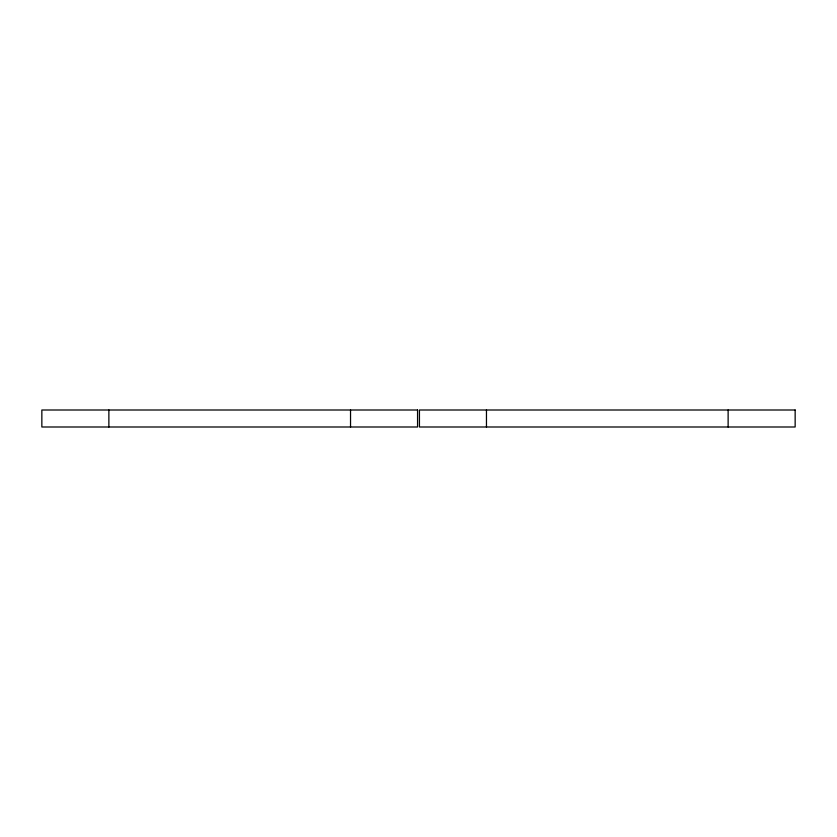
<?xml version="1.0" encoding="UTF-8"?>
<svg xmlns="http://www.w3.org/2000/svg" width="837" height="837" viewBox="0 0 837 837"><rect width="100%" height="100%" fill="white"/><g stroke="black" fill="none" stroke-linecap="round" stroke-linejoin="round"><path stroke-width="1.26" d="M728.127 410.004L728.127 426.996M486.464 410.004L486.464 426.996M350.536 410.004L350.536 426.996M108.873 410.004L108.873 426.996M417.558 410.004L41.85 410.004L41.85 426.996L417.558 426.996L417.558 410.004M795.15 410.004L419.442 410.004L419.442 426.996L795.15 426.996L795.15 410.004"/></g></svg>
